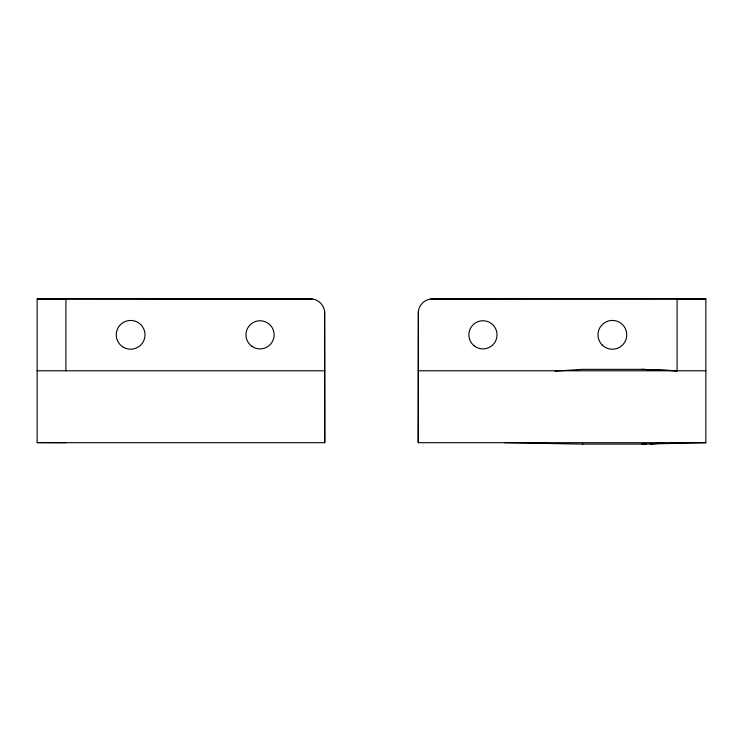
<?xml version="1.0" encoding="UTF-8"?>
<svg xmlns="http://www.w3.org/2000/svg" width="743" height="743" viewBox="0 0 743 743"><rect width="100%" height="100%" fill="white"/><g stroke="black" fill="none" stroke-linecap="round" stroke-linejoin="round"><path stroke-width="1.11" d="M705.85 442.689L418.235 442.689L418.365 311.382A14.377 14.377 0 0 1 432.621 298.881L705.85 298.881L705.85 442.689L642.166 444.119L582.586 444.119M418.235 442.689L418.365 311.382M555.03 371.138L582.568 369.345L642.184 369.345L677.087 370.785L677.087 298.881L430.745 299.002M642.166 444.119L646.67 443.933M650.051 443.794L664.697 443.19M641.915 444.119L646.456 443.933M649.856 443.794L664.604 443.19M37.15 299.002L65.913 299.002M312.255 299.002L37.15 298.881L37.15 442.689L324.765 442.689L324.635 311.382C323.883 305.085 318.561 299.754 312.255 299.002L65.913 298.881L65.913 370.785M677.087 299.002L705.85 299.002M37.15 370.785L324.765 370.785M418.235 370.785L705.85 370.785M37.15 442.559L65.913 442.689M504.516 442.698L582.837 444.119M641.924 369.345L677.087 370.785M324.635 311.382L324.765 442.689M251.914 346.331A14.089 14.089 0 0 0 274.074 336.124A14.089 14.089 0 0 0 254.162 322.035A14.089 14.089 0 0 0 251.914 346.331M123.338 347.222A14.377 14.377 0 0 0 145.006 334.944A14.377 14.377 0 0 0 123.533 322.323A14.377 14.377 0 0 0 123.338 347.222M473.95 345.662A14.089 14.089 0 0 0 496.835 337.211A14.089 14.089 0 0 0 478.065 321.617A14.089 14.089 0 0 0 473.95 345.662M602.285 345.077A14.377 14.377 0 0 0 626.293 338.446A14.377 14.377 0 0 0 608.545 320.967A14.377 14.377 0 0 0 602.285 345.077"/></g></svg>
